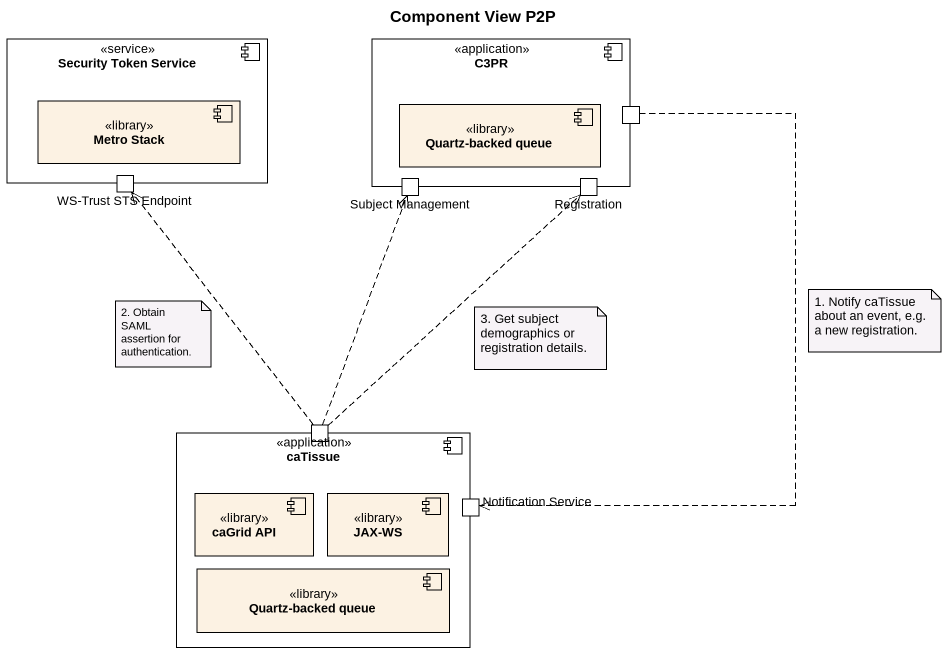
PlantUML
@startuml
title Component View P2P
component "Security Token Service" as Security_Token_Service <<service>> {
  component "Metro Stack" as Metro_Stack <<library>>
  port "WS-Trust STS Endpoint" as WS_Trust_STS_Endpoint <<web service>>
}
component C3PR <<application>> {
  component "Quartz-backed queue" as Quartz_backed_queue <<library>>
  port " " as port1 <<outbound>>
  port "Subject Management" as Subject_Management <<web service>>
  port Registration <<web service>>
}
component caTissue <<application>> {
  port " " as port2 <<outbound>>
  component "caGrid API" as caGrid_API <<library>>
  component "JAX-WS" as JAX_WS <<library>>
  port "Notification Service" as Notification_Service <<grid service>>
  component "Quartz-backed queue" as Quartz_backed_queue_2 <<library>>
}
port1 ..> Notification_Service
port2 .up.> WS_Trust_STS_Endpoint
port2 .up.> Subject_Management
port2 .up.> Registration
note as N1
  2. Obtain SAML assertion for authentication.
end note
note as N2
  3. Get subject demographics or registration details.
end note
note as N3
  1. Notify caTissue about an event, e.g. a new registration.
end note
@enduml
